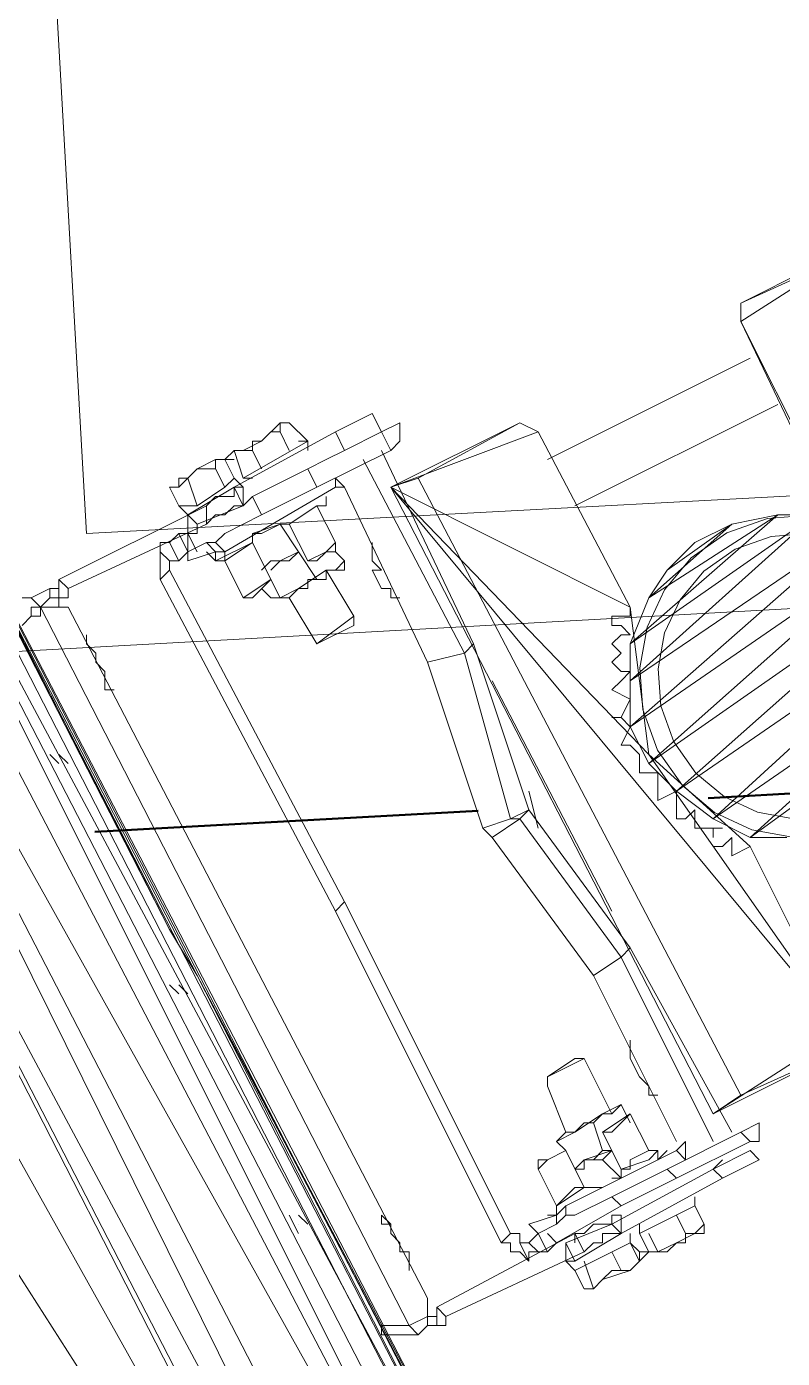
# Paper-space layout '01 Roof Support Layout' of a CAD drawing. Header units: millimetres. Extents: x 5 to 415, y 5 to 292.
# Drawn here: x 112.85 to 117.77, y 71.63 to 80.3 of the extents above; entities that cross this region are included whole.
import ezdxf

# ---------------------------------------------------------------- set-up
doc = ezdxf.new("R2010")
doc.units = ezdxf.units.MM
doc.linetypes.add('DASHED_REVIEW', pattern=[4, 2.5, -1.5])
doc.layers.add('EMBEDDED_BEAMS', color=7, linetype='Continuous')
doc.layers.add('EXISTING', color=7, linetype='Continuous')

# ---------------------------------------------------------------- blocks, each defined once
blk = doc.blocks.new('SHEET_01')
at = {"layer": 'EMBEDDED_BEAMS', "color": 7, "linetype": 'DASHED_REVIEW', "lineweight": 50}
blk.add_line((89.33, 73.73), (266.21, 83.51), dxfattribs=at)
at = {"layer": 'EXISTING', "color": 254, "linetype": 'Continuous', "lineweight": 13}
for p, q in [((113.24, 77), (112.28, 93.98)), ((109.94, 80.06), (116.78, 67.82)), ((116.48, 67.4), (109.94, 80.06)), ((109.94, 80.06), (116.3, 67.22)), ((116.78, 67.82), (110.42, 80)), ((116.3, 67.22), (109.52, 79.88)), ((109.52, 79.88), (116.12, 67.1)), ((116.12, 67.1), (109.52, 79.88)), ((109.52, 79.88), (116.06, 67.1)), ((116.84, 68.48), (110.78, 79.82)), ((110.78, 79.82), (116.84, 68.06)), ((116.78, 67.82), (110.78, 79.82)), ((110.78, 79.82), (116.78, 67.82)), ((116.06, 67.1), (109.04, 79.64)), ((113.96, 74.12), (111.14, 79.58)), ((111.14, 79.58), (113.78, 74.42)), ((111.14, 79.58), (116.84, 68.48)), ((108.26, 79.22), (116.06, 67.1)), ((117.5, 78.5), (118.34, 78.92)), ((118.34, 78.92), (117.5, 78.38)), ((111.56, 78.8), (113.78, 74.42)), ((117.5, 78.5), (118.16, 78.8)), ((111.62, 78.68), (116.36, 69.5)), ((111.62, 78.68), (116.36, 69.56)), ((116.24, 69.5), (111.56, 78.62)), ((117.5, 78.38), (117.5, 78.5)), ((117.5, 78.38), (118.1, 77.12)), ((118.1, 77.12), (117.5, 78.38)), ((118.1, 77.18), (117.5, 78.38)), ((117.56, 78.14), (116.24, 77.48)), ((130.22, 77.9), (113.24, 77)), ((116.42, 77.18), (117.74, 77.84)), ((114.38, 77.6), (114.5, 77.72)), ((114.5, 77.72), (114.56, 77.72)), ((114.56, 77.72), (114.5, 77.72)), ((114.5, 77.72), (114.5, 77.66)), ((114.68, 77.6), (114.56, 77.72)), ((115.1, 77.78), (114.86, 77.66)), ((115.16, 77.66), (115.1, 77.78)), ((115.16, 77.66), (115.28, 77.72)), ((116.06, 77.72), (115.22, 77.3)), ((115.28, 77.72), (115.28, 77.6)), ((115.4, 77.36), (116.06, 77.72)), ((116.18, 77.66), (116.06, 77.72)), ((116.06, 77.72), (116.18, 77.66)), ((114.2, 77.3), (114.86, 77.66)), ((114.44, 77.66), (114.38, 77.6)), ((114.5, 77.66), (114.44, 77.66)), ((114.56, 77.54), (114.5, 77.66)), ((114.86, 77.66), (114.92, 77.54)), ((115.16, 77.66), (114.92, 77.54)), ((115.22, 77.54), (115.16, 77.66)), ((115.22, 77.3), (116.18, 77.66)), ((116.18, 77.66), (116.78, 76.52)), ((116.78, 76.52), (116.18, 77.66)), ((114.14, 77.48), (114.2, 77.54)), ((114.26, 77.54), (114.2, 77.54)), ((114.2, 77.54), (114.26, 77.36)), ((114.2, 77.54), (114.26, 77.54)), ((114.68, 77.6), (114.26, 77.36)), ((114.38, 77.6), (114.26, 77.54)), ((114.26, 77.54), (114.32, 77.54)), ((114.32, 77.54), (114.32, 77.6)), ((114.32, 77.6), (114.38, 77.6)), ((114.32, 77.54), (114.38, 77.42)), ((114.62, 77.6), (114.68, 77.6)), ((114.68, 77.54), (114.68, 77.6)), ((115.22, 77.54), (114.74, 77.3)), ((114.92, 77.54), (114.8, 77.48)), ((115.76, 76.28), (115.16, 77.54)), ((115.28, 77.6), (115.22, 77.54)), ((114.08, 77.48), (113.96, 77.42)), ((114.08, 77.42), (114.08, 77.48)), ((114.08, 77.48), (114.14, 77.48)), ((114.14, 77.48), (114.08, 77.48)), ((114.2, 77.48), (114.14, 77.48)), ((114.2, 77.36), (114.14, 77.48)), ((114.8, 77.48), (114.68, 77.42)), ((115.04, 77.48), (115.7, 76.22)), ((113.96, 77.42), (113.84, 77.3)), ((113.9, 77.36), (113.96, 77.42)), ((113.96, 77.42), (114.02, 77.42)), ((114.02, 77.42), (114.08, 77.42)), ((114.14, 77.3), (114.08, 77.42)), ((114.68, 77.42), (114.32, 77.24)), ((114.74, 77.3), (114.68, 77.42)), ((113.84, 77.3), (113.78, 77.3)), ((113.78, 77.3), (113.84, 77.3)), ((113.84, 77.18), (113.78, 77.3)), ((113.84, 77.3), (113.84, 77.36)), ((113.84, 77.36), (113.9, 77.36)), ((113.9, 77.36), (113.96, 77.18)), ((114.2, 77.3), (113.9, 77.12)), ((113.96, 77.18), (114.14, 77.3)), ((114.2, 77.36), (114.14, 77.3)), ((114.14, 76.88), (114.86, 77.3)), ((114.26, 77.3), (114.2, 77.36)), ((114.2, 77.24), (114.2, 77.3)), ((114.2, 77.3), (114.26, 77.3)), ((114.26, 77.18), (114.2, 77.3)), ((114.26, 77.36), (114.32, 77.36)), ((114.26, 77.3), (114.26, 77.24)), ((114.38, 77.12), (114.74, 77.3)), ((114.86, 77.3), (114.86, 77.36)), ((114.86, 77.36), (114.92, 77.3)), ((114.92, 77.3), (114.86, 77.3)), ((114.92, 77.3), (115.46, 76.16)), ((115.4, 77.36), (115.22, 77.3)), ((116.78, 76.52), (115.22, 77.3)), ((115.22, 77.3), (116.9, 75.56)), ((118.16, 73.76), (115.22, 77.3)), ((115.22, 77.3), (118.16, 73.76)), ((117.32, 73.22), (115.22, 77.3)), ((115.22, 77.3), (117.32, 73.22)), ((117.5, 73.34), (115.4, 77.36)), ((131, 77.24), (112.58, 76.22)), ((114.02, 77.18), (114.08, 77.24)), ((114.08, 77.24), (114.14, 77.24)), ((114.14, 77.24), (114.2, 77.24)), ((114.26, 77.24), (114.26, 77.18)), ((114.32, 77.24), (114.26, 77.18)), ((114.32, 77.24), (114.38, 77.12)), ((114.8, 77.18), (114.8, 77.24)), ((114.02, 77.18), (113.06, 76.7)), ((113.9, 77.12), (113.84, 77.18)), ((113.84, 77.18), (113.96, 77.18)), ((113.9, 77.12), (113.9, 77)), ((113.9, 77), (113.9, 77.12)), ((113.96, 77.06), (113.9, 77.12)), ((114.26, 77.18), (113.96, 77.06)), ((114.02, 77.06), (114.02, 77.18)), ((114.08, 77.12), (114.02, 77.06)), ((114.14, 77.12), (114.08, 77.12)), ((114.2, 77.18), (114.14, 77.12)), ((114.38, 77.12), (114.14, 77)), ((114.26, 77.18), (114.2, 77.18)), ((114.74, 77.18), (114.56, 77.06)), ((114.56, 77.06), (114.74, 77.18)), ((114.86, 76.94), (114.74, 77.18)), ((114.74, 77.18), (114.8, 77.18)), ((114.8, 77.18), (114.74, 77.18)), ((116.78, 76.04), (117.98, 77.12)), ((117.98, 77.12), (116.78, 76.28)), ((116.78, 76.28), (117.74, 77.12)), ((117.74, 77.12), (116.9, 76.58)), ((117.44, 77.06), (117.74, 77.12)), ((117.74, 77.12), (117.44, 77.06)), ((117.9441, 77.1188), (117.6726, 77.0975)), ((117.74, 77.12), (117.98, 77.12)), ((117.98, 77.12), (117.74, 77.12)), ((113.12, 76.64), (114.02, 77.06)), ((113.96, 77), (113.96, 77.06)), ((114.5, 77.06), (114.32, 77)), ((114.38, 77), (114.5, 77.06)), ((114.5, 77.06), (114.56, 77.06)), ((114.5, 77.06), (114.62, 76.88)), ((114.56, 77.06), (114.68, 76.82)), ((116.78, 75.74), (118.28, 77.06)), ((118.28, 77.06), (116.78, 76.04)), ((116.9, 76.58), (117.44, 77.06)), ((117.44, 77.06), (117.02, 76.76)), ((117.02, 76.76), (117.44, 77.06)), ((117.44, 77.06), (117.2, 76.94)), ((117.6726, 77.0975), (117.4075, 77.0026)), ((113.72, 76.88), (113.72, 76.94)), ((113.72, 76.94), (113.78, 76.94)), ((113.78, 76.94), (113.72, 76.94)), ((113.84, 77), (113.78, 76.94)), ((113.78, 76.94), (113.84, 76.82)), ((113.9, 76.88), (113.84, 77)), ((113.84, 77), (113.9, 77)), ((113.96, 76.88), (113.9, 77)), ((113.9, 77), (113.96, 77)), ((113.9, 76.88), (113.9, 77)), ((114.02, 76.94), (113.9, 76.88)), ((114.08, 76.94), (114.02, 76.94)), ((114.02, 76.94), (114.08, 76.88)), ((114.14, 77), (114.08, 76.94)), ((114.08, 76.82), (114.32, 76.94)), ((114.14, 76.88), (114.08, 76.94)), ((114.32, 76.94), (114.14, 76.82)), ((114.38, 77), (114.32, 77)), ((114.32, 77), (114.32, 76.94)), ((114.32, 77), (114.38, 77)), ((114.44, 76.7), (114.32, 76.94)), ((114.8, 76.88), (114.86, 76.94)), ((114.86, 76.88), (114.86, 76.94)), ((115.1, 76.94), (115.1, 76.88)), ((118.52, 76.94), (116.78, 75.74)), ((116.9, 75.5), (118.52, 76.94)), ((117.2, 76.94), (117.02, 76.76)), ((117.4075, 77.0026), (117.1768, 76.841)), ((117.6975, 76.9801), (117.4626, 76.896)), ((117.9379, 76.9989), (117.6975, 76.9801)), ((113.72, 76.82), (113.72, 76.88)), ((113.78, 76.82), (113.72, 76.88)), ((113.84, 76.82), (113.9, 76.88)), ((113.9, 76.88), (113.9, 76.82)), ((113.9, 76.82), (114.08, 76.88)), ((114.02, 76.88), (114.08, 76.82)), ((114.08, 76.82), (114.08, 76.88)), ((114.08, 76.88), (114.14, 76.88)), ((114.14, 76.88), (114.14, 76.82)), ((114.62, 76.88), (114.5, 76.82)), ((114.5, 76.82), (114.62, 76.88)), ((114.56, 76.82), (114.62, 76.88)), ((114.62, 76.88), (114.74, 76.7)), ((114.68, 76.82), (114.8, 76.88)), ((114.74, 76.82), (114.8, 76.88)), ((114.8, 76.88), (114.86, 76.88)), ((114.92, 76.82), (114.86, 76.88)), ((115.1, 76.88), (115.1, 76.82)), ((117.4626, 76.896), (117.2583, 76.7529)), ((113.72, 76.76), (113.72, 76.82)), ((113.72, 76.7), (113.72, 76.76)), ((113.78, 76.76), (113.72, 76.7)), ((113.78, 76.76), (113.78, 76.82)), ((113.84, 76.82), (113.78, 76.82)), ((114.92, 74.6), (113.78, 76.76)), ((114.14, 76.82), (114.08, 76.82)), ((114.14, 76.82), (114.26, 76.58)), ((114.44, 76.82), (114.38, 76.76)), ((114.44, 76.76), (114.5, 76.82)), ((114.5, 76.82), (114.44, 76.76)), ((114.5, 76.82), (114.44, 76.82)), ((114.5, 76.82), (114.56, 76.82)), ((114.62, 76.64), (114.8, 76.76)), ((114.68, 76.82), (114.74, 76.82)), ((114.8, 76.7), (114.8, 76.76)), ((114.8, 76.76), (114.92, 76.76)), ((114.98, 76.46), (114.8, 76.76)), ((114.8, 76.76), (114.86, 76.76)), ((114.86, 76.76), (114.92, 76.82)), ((114.92, 76.76), (114.92, 76.82)), ((115.1, 76.82), (115.16, 76.76)), ((115.16, 76.76), (115.1, 76.76)), ((115.1, 76.76), (115.16, 76.64)), ((118.7, 76.76), (116.9, 75.5)), ((117.02, 76.76), (116.9, 76.58)), ((117.1768, 76.841), (117.0027, 76.6317)), ((117.08, 75.32), (118.7, 76.76)), ((113.06, 76.64), (113.06, 76.7)), ((113.06, 76.7), (113.12, 76.64)), ((113.72, 76.7), (114.86, 74.54)), ((114.26, 76.58), (114.44, 76.7)), ((114.32, 76.58), (114.44, 76.7)), ((114.5, 76.58), (114.44, 76.7)), ((114.74, 76.7), (114.68, 76.7)), ((114.68, 76.7), (114.68, 76.64)), ((114.74, 76.7), (114.8, 76.7)), ((117.2583, 76.7529), (117.1041, 76.5675)), ((113, 76.64), (112.88, 76.58)), ((113.06, 76.64), (113, 76.64)), ((113, 76.64), (113, 76.58)), ((113.06, 76.58), (113.06, 76.64)), ((113.12, 76.64), (113.12, 76.58)), ((114.38, 76.64), (114.44, 76.58)), ((114.5, 76.58), (114.62, 76.64)), ((114.62, 76.64), (114.56, 76.58)), ((114.68, 76.64), (114.62, 76.64)), ((115.16, 76.64), (115.22, 76.64)), ((115.22, 76.64), (115.22, 76.58)), ((117.0027, 76.6317), (116.8894, 76.3882)), ((112.88, 76.58), (112.82, 76.58)), ((112.94, 76.52), (112.88, 76.58)), ((112.88, 76.46), (112.88, 76.52)), ((112.88, 76.52), (112.94, 76.52)), ((113, 76.58), (112.94, 76.52)), ((115.34, 71.84), (112.94, 76.52)), ((112.94, 76.52), (113.06, 76.52)), ((112.94, 76.46), (112.94, 76.52)), ((113, 76.58), (113.06, 76.58)), ((113.06, 76.52), (113.06, 76.58)), ((113.06, 76.58), (113.06, 76.52)), ((113.12, 76.58), (113.06, 76.58)), ((113.06, 76.52), (113.12, 76.52)), ((113.12, 76.52), (115.46, 72.02)), ((114.26, 76.58), (114.32, 76.58)), ((114.44, 76.58), (114.5, 76.58)), ((114.5, 76.58), (114.5, 76.58)), ((114.56, 76.58), (114.5, 76.58)), ((114.56, 76.58), (114.74, 76.28)), ((115.22, 76.58), (115.28, 76.58)), ((116.9, 76.58), (116.78, 76.28)), ((116.9, 75.56), (116.78, 76.52)), ((116.78, 76.52), (116.78, 76.46)), ((117.1041, 76.5675), (117.0037, 76.3519)), ((118.82, 76.52), (117.08, 75.32)), ((117.32, 75.14), (118.82, 76.52)), ((112.82, 76.4), (112.88, 76.46)), ((112.88, 76.46), (112.94, 76.46)), ((114.74, 76.28), (114.98, 76.46)), ((114.98, 76.4), (114.98, 76.46)), ((116.72, 76.46), (116.66, 76.46)), ((116.66, 76.46), (116.66, 76.4)), ((116.78, 76.46), (116.72, 76.46)), ((113.24, 76.28), (113.24, 76.34)), ((113.24, 76.34), (113.24, 76.28)), ((114.74, 76.28), (114.98, 76.4)), ((116.66, 76.4), (116.72, 76.4)), ((116.72, 76.34), (116.66, 76.28)), ((116.72, 76.4), (116.78, 76.34)), ((116.78, 76.34), (116.72, 76.34)), ((116.8894, 76.3882), (116.8412, 76.1241)), ((117.0037, 76.3519), (116.9611, 76.1179)), ((113.3, 76.22), (113.24, 76.28)), ((115.7, 76.22), (115.76, 76.28)), ((115.76, 76.28), (115.7, 76.22)), ((116.12, 75.2), (115.76, 76.28)), ((115.76, 76.28), (115.76, 76.28)), ((116.66, 76.28), (116.72, 76.22)), ((116.78, 76.28), (116.78, 76.04)), ((113.3, 76.22), (113.3, 76.16)), ((113.3, 76.16), (113.3, 76.22)), ((113.36, 76.1), (113.3, 76.16)), ((113.3, 76.16), (113.36, 76.1)), ((115.46, 76.16), (115.7, 76.22)), ((115.7, 76.22), (115.46, 76.16)), ((115.46, 76.16), (115.82, 75.08)), ((115.46, 76.16), (115.46, 76.16)), ((115.7, 76.22), (116, 75.14)), ((115.7, 76.22), (115.7, 76.22)), ((116.72, 76.22), (116.66, 76.16)), ((116.66, 76.16), (116.72, 76.1)), ((116.78, 76.22), (116.78, 76.16)), ((118.88, 76.22), (117.32, 75.14)), ((117.56, 75.02), (118.88, 76.22)), ((113.36, 76.04), (113.36, 76.1)), ((116.72, 76.1), (116.78, 76.1)), ((116.78, 76.1), (116.72, 76.04)), ((116.8412, 76.1241), (116.8624, 75.8526)), ((116.9611, 76.1179), (116.9799, 75.8775)), ((113.36, 75.98), (113.36, 76.04)), ((113.42, 75.98), (113.36, 75.98)), ((116.66, 74.54), (115.88, 76.04)), ((116.72, 76.04), (116.66, 75.98)), ((116.66, 75.98), (116.78, 75.92)), ((116.78, 76.04), (116.78, 75.74)), ((118.88, 75.98), (117.56, 75.02)), ((116.78, 75.92), (116.72, 75.8)), ((116.8624, 75.8526), (116.9574, 75.5875)), ((116.9799, 75.8775), (117.064, 75.6426)), ((116.72, 75.8), (116.66, 75.8)), ((116.66, 75.8), (116.72, 75.8)), ((116.72, 75.8), (116.78, 75.74)), ((116.78, 75.74), (116.72, 75.62)), ((116.78, 75.74), (116.9, 75.5)), ((117.064, 75.6426), (117.2071, 75.4383)), ((113, 75.56), (113.06, 75.5)), ((113.12, 75.5), (113.06, 75.56)), ((113.06, 75.56), (113.06, 75.56)), ((116.72, 75.62), (116.78, 75.62)), ((116.78, 75.62), (116.84, 75.56)), ((116.84, 75.56), (116.84, 75.44)), ((117.56, 74.96), (116.9, 75.56)), ((116.9, 75.56), (118.16, 73.76)), ((116.9574, 75.5875), (117.119, 75.3568)), ((116.9, 75.5), (117.08, 75.32)), ((116.84, 75.44), (116.96, 75.44)), ((116.96, 75.44), (116.96, 75.38)), ((116.96, 75.38), (116.96, 75.32)), ((117.2071, 75.4383), (117.3925, 75.2841)), ((116.18, 75.08), (116.12, 75.32)), ((116.96, 75.32), (116.96, 75.26)), ((116.96, 75.26), (117.08, 75.32)), ((117.08, 75.32), (117.08, 75.26)), ((117.08, 75.32), (117.32, 75.14)), ((117.119, 75.3568), (117.3282, 75.1827)), ((117.3925, 75.2841), (117.6081, 75.1837)), ((116.12, 75.2), (116, 75.14)), ((116.06, 75.14), (116.12, 75.2)), ((116.12, 75.2), (116.78, 74.3)), ((117.08, 75.26), (117.08, 75.2)), ((117.08, 75.2), (117.08, 75.14)), ((117.14, 75.14), (117.2, 75.2)), ((117.2, 75.2), (117.2, 75.14)), ((116, 75.14), (115.82, 75.08)), ((115.88, 75.02), (116.06, 75.14)), ((116, 75.14), (116.06, 75.14)), ((116.06, 75.14), (116.72, 74.24)), ((117.08, 75.14), (117.14, 75.14)), ((117.2, 75.14), (117.2, 75.08)), ((117.32, 75.14), (117.56, 75.02)), ((117.3282, 75.1827), (117.5717, 75.0694)), ((117.6081, 75.1837), (117.8421, 75.1411)), ((115.82, 75.08), (115.88, 75.02)), ((117.2, 75.08), (117.26, 75.08)), ((117.26, 75.08), (117.32, 75.08)), ((117.32, 75.08), (117.38, 75.08)), ((117.38, 75.08), (117.32, 75.08)), ((117.32, 75.08), (117.32, 75.02)), ((117.5717, 75.0694), (117.8359, 75.0212)), ((116.54, 74.12), (115.88, 75.02)), ((117.38, 74.96), (117.32, 74.96)), ((117.44, 75.02), (117.38, 74.96)), ((117.44, 74.9), (117.44, 75.02)), ((117.56, 74.96), (117.44, 74.9)), ((117.56, 75.02), (117.8, 75.02)), ((118.16, 73.76), (117.56, 74.96)), ((117.56, 74.96), (118.16, 73.76)), ((114.86, 74.54), (114.92, 74.6)), ((114.92, 74.6), (116, 72.44)), ((115.94, 72.38), (114.86, 74.54)), ((113.78, 74.42), (113.96, 74.12)), ((116.72, 74.24), (116.54, 74.12)), ((116.78, 74.3), (116.72, 74.24)), ((116.72, 74.24), (116.78, 74.3)), ((117.32, 73.04), (116.72, 74.24)), ((116.72, 74.24), (116.72, 74.24)), ((116.78, 74.3), (117.44, 73.1)), ((116.78, 74.3), (116.78, 74.3)), ((116.78, 68.78), (113.96, 74.12)), ((116.84, 68.48), (113.96, 74.12)), ((113.96, 74.12), (116.78, 68.78)), ((113.96, 74.12), (116.54, 69.2)), ((116.54, 74.12), (117.08, 73.04)), ((116.54, 74.12), (116.54, 74.12)), ((113.78, 74.06), (113.84, 74)), ((113.9, 74), (113.84, 74.06)), ((113.84, 74), (113.84, 74)), ((118.16, 73.76), (117.32, 73.22)), ((116.78, 73.7), (116.78, 73.64)), ((116.78, 73.64), (116.78, 73.58)), ((117.32, 73.22), (118.16, 73.64)), ((118.16, 73.64), (117.5, 73.34)), ((116.42, 73.58), (116.24, 73.46)), ((116.48, 73.58), (116.24, 73.46)), ((116.48, 73.58), (116.42, 73.58)), ((116.66, 73.22), (116.48, 73.58)), ((116.78, 73.58), (116.84, 73.46)), ((116.24, 73.46), (116.24, 73.4)), ((116.84, 73.46), (116.9, 73.4)), ((116.24, 73.4), (116.36, 73.1)), ((116.9, 73.4), (116.9, 73.34)), ((116.9, 73.34), (116.96, 73.34)), ((117.32, 73.22), (117.5, 73.34)), ((116.42, 73.1), (116.6, 73.22)), ((116.6, 73.22), (116.54, 73.16)), ((116.6, 73.22), (116.72, 73.28)), ((116.78, 73.22), (116.6, 73.1)), ((116.66, 73.22), (116.6, 73.22)), ((116.72, 73.28), (116.66, 73.22)), ((116.78, 73.22), (116.66, 73.1)), ((116.78, 73.16), (116.72, 73.28)), ((116.9, 72.98), (116.78, 73.22)), ((116.42, 73.1), (116.48, 73.16)), ((116.48, 73.16), (116.54, 73.16)), ((116.54, 73.16), (116.6, 72.98)), ((117.62, 73.16), (117.5, 73.1)), ((117.62, 73.04), (117.62, 73.16)), ((116.3, 73.04), (116.36, 73.1)), ((116.3, 73.04), (116.42, 73.1)), ((116.36, 72.98), (116.3, 73.04)), ((116.36, 73.1), (116.42, 73.1)), ((116.66, 73.1), (116.6, 73.1)), ((116.6, 73.1), (116.72, 72.86)), ((117.02, 72.86), (117.5, 73.1)), ((117.08, 72.98), (117.14, 73.04)), ((117.56, 73.04), (117.08, 72.8)), ((117.14, 73.04), (117.14, 72.92)), ((117.5, 73.1), (117.56, 73.04)), ((117.56, 73.04), (117.62, 73.04)), ((116.36, 72.98), (116.24, 72.92)), ((116.48, 72.74), (116.36, 72.98)), ((116.36, 72.62), (117.08, 72.98)), ((116.48, 72.92), (116.66, 72.98)), ((116.66, 72.98), (116.48, 72.92)), ((116.6, 72.98), (116.54, 72.92)), ((116.66, 72.98), (116.6, 72.92)), ((116.66, 72.98), (116.6, 72.98)), ((116.78, 72.92), (116.9, 72.98)), ((116.9, 72.92), (116.96, 72.98)), ((116.96, 72.98), (116.9, 72.98)), ((117.02, 72.98), (116.96, 72.92)), ((116.96, 72.92), (116.96, 72.98)), ((116.96, 72.98), (116.96, 72.92)), ((117.08, 72.98), (117.14, 72.92)), ((117.32, 72.86), (117.56, 72.98)), ((117.5, 72.98), (117.5, 72.98)), ((117.56, 72.98), (117.62, 72.92)), ((116.24, 72.92), (116.18, 72.92)), ((116.18, 72.92), (116.18, 72.86)), ((116.24, 72.92), (116.18, 72.86)), ((116.18, 72.86), (116.3, 72.62)), ((116.48, 72.92), (116.42, 72.86)), ((116.42, 72.86), (116.48, 72.92)), ((116.48, 72.86), (116.42, 72.86)), ((116.54, 72.92), (116.48, 72.92)), ((116.48, 72.92), (116.48, 72.86)), ((116.6, 72.92), (116.54, 72.92)), ((116.72, 72.8), (116.6, 72.92)), ((117.02, 72.86), (116.66, 72.68)), ((116.66, 72.5), (117.32, 72.86)), ((116.72, 72.86), (116.9, 72.92)), ((116.72, 72.86), (116.78, 72.86)), ((116.72, 72.86), (116.72, 72.8)), ((116.78, 72.86), (116.78, 72.92)), ((117.08, 72.8), (117.02, 72.86)), ((117.32, 72.86), (117.38, 72.92)), ((117.38, 72.8), (117.32, 72.86)), ((117.62, 72.92), (117.38, 72.8)), ((116.72, 72.8), (116.66, 72.8)), ((117.38, 72.8), (116.72, 72.44)), ((116.72, 72.62), (117.08, 72.8)), ((116.3, 72.62), (116.42, 72.74)), ((116.48, 72.74), (116.3, 72.62)), ((116.42, 72.74), (116.54, 72.74)), ((116.42, 72.56), (116.66, 72.68)), ((116.54, 72.74), (116.48, 72.74)), ((116.6, 72.74), (116.54, 72.74)), ((116.66, 72.68), (116.72, 72.62)), ((117.02, 72.74), (117.02, 72.74)), ((117.2, 72.62), (117.2, 72.68)), ((116.3, 72.62), (116.3, 72.56)), ((116.36, 72.62), (116.3, 72.56)), ((116.3, 72.38), (116.72, 72.62)), ((116.36, 72.56), (116.36, 72.62)), ((116.84, 72.44), (117.2, 72.62)), ((116.84, 72.62), (116.84, 72.62)), ((117.26, 72.5), (117.2, 72.62)), ((114.56, 72.56), (114.62, 72.44)), ((114.68, 72.5), (114.62, 72.56)), ((115.16, 72.5), (115.16, 72.56)), ((115.16, 72.56), (115.22, 72.5)), ((116.3, 72.56), (116.12, 72.5)), ((116.3, 72.56), (116.24, 72.56)), ((116.3, 72.56), (116.3, 72.5)), ((116.3, 72.5), (116.36, 72.56)), ((116.36, 72.56), (116.42, 72.56)), ((116.66, 72.5), (116.66, 72.56)), ((116.66, 72.56), (116.72, 72.56)), ((116.72, 72.56), (116.72, 72.5)), ((117.14, 72.44), (117.08, 72.56)), ((114.62, 72.5), (114.62, 72.5)), ((115.22, 72.5), (115.16, 72.5)), ((115.22, 72.44), (115.22, 72.5)), ((115.28, 72.38), (115.22, 72.44)), ((115.22, 72.44), (115.28, 72.38)), ((116.42, 72.44), (115.52, 71.96)), ((116, 72.44), (115.94, 72.38)), ((116, 72.44), (116.06, 72.44)), ((116.06, 72.44), (116.06, 72.38)), ((116.12, 72.5), (116.18, 72.44)), ((116.18, 72.44), (116.12, 72.38)), ((116.18, 72.44), (116.3, 72.5)), ((116.18, 72.44), (116.24, 72.32)), ((116.24, 72.44), (116.3, 72.38)), ((116.66, 72.5), (116.36, 72.38)), ((116.48, 72.32), (116.42, 72.44)), ((116.42, 72.44), (116.48, 72.44)), ((116.42, 72.44), (116.42, 72.38)), ((116.42, 72.26), (116.72, 72.44)), ((116.48, 72.44), (116.54, 72.5)), ((116.54, 72.5), (116.6, 72.5)), ((116.6, 72.5), (116.66, 72.5)), ((116.6, 72.5), (116.6, 72.5)), ((116.66, 72.44), (116.6, 72.44)), ((116.6, 72.44), (116.6, 72.38)), ((116.72, 72.44), (116.66, 72.5)), ((116.72, 72.44), (116.66, 72.44)), ((116.72, 72.5), (116.72, 72.44)), ((116.78, 72.38), (116.78, 72.44)), ((116.84, 72.5), (116.84, 72.44)), ((116.84, 72.44), (116.9, 72.32)), ((116.9, 72.44), (116.96, 72.32)), ((117.08, 72.38), (117.2, 72.44)), ((117.14, 72.38), (117.14, 72.44)), ((117.14, 72.44), (117.2, 72.44)), ((117.2, 72.44), (117.26, 72.5)), ((117.2, 72.44), (117.26, 72.44)), ((117.26, 72.44), (117.26, 72.5)), ((117.26, 72.5), (117.26, 72.5)), ((115.28, 72.32), (115.28, 72.38)), ((115.28, 72.38), (115.28, 72.32)), ((115.94, 72.38), (116, 72.38)), ((116, 72.38), (116, 72.32)), ((116.06, 72.38), (116.12, 72.26)), ((116.06, 72.38), (116.12, 72.38)), ((116.12, 72.38), (116.18, 72.32)), ((116.24, 72.32), (116.3, 72.38)), ((116.36, 72.38), (116.36, 72.26)), ((116.36, 72.38), (116.42, 72.26)), ((116.36, 72.38), (116.36, 72.38)), ((116.42, 72.2), (116.78, 72.38)), ((116.54, 72.38), (116.48, 72.32)), ((116.6, 72.38), (116.54, 72.38)), ((116.84, 72.26), (116.78, 72.38)), ((116.84, 72.32), (116.78, 72.38)), ((116.96, 72.32), (117.08, 72.38)), ((117.02, 72.32), (117.08, 72.38)), ((117.08, 72.38), (117.14, 72.38)), ((115.34, 72.32), (115.28, 72.32)), ((115.34, 72.26), (115.34, 72.32)), ((115.34, 72.2), (115.34, 72.26)), ((115.34, 72.26), (115.34, 72.2)), ((115.58, 71.9), (116.48, 72.32)), ((116, 72.32), (116.06, 72.32)), ((116.06, 72.32), (116.12, 72.26)), ((116.12, 72.26), (116.12, 72.32)), ((116.12, 72.32), (116.18, 72.32)), ((116.18, 72.32), (116.24, 72.32)), ((116.36, 72.26), (116.42, 72.2)), ((116.36, 72.26), (116.42, 72.26)), ((116.54, 72.08), (116.48, 72.26)), ((116.66, 72.32), (116.72, 72.2)), ((116.84, 72.26), (116.78, 72.2)), ((116.78, 72.2), (116.84, 72.26)), ((116.9, 72.32), (116.84, 72.26)), ((116.9, 72.32), (116.84, 72.32)), ((116.84, 72.32), (116.84, 72.26)), ((116.9, 72.32), (116.96, 72.32)), ((116.96, 72.32), (117.02, 72.32)), ((116.42, 72.2), (116.48, 72.08)), ((116.66, 72.2), (116.6, 72.14)), ((116.6, 72.14), (116.78, 72.2)), ((116.72, 72.2), (116.66, 72.2)), ((116.78, 72.2), (116.72, 72.2)), ((116.48, 72.08), (116.54, 72.08)), ((116.54, 72.08), (116.6, 72.14)), ((116.6, 72.14), (116.54, 72.08)), ((115.46, 72.02), (115.46, 71.96)), ((115.46, 71.9), (115.34, 71.84)), ((115.34, 71.84), (115.46, 71.9)), ((115.46, 71.96), (115.46, 71.9)), ((115.52, 71.9), (115.46, 71.9)), ((115.46, 71.9), (115.46, 71.84)), ((115.52, 71.9), (115.52, 71.96)), ((115.52, 71.96), (115.58, 71.9)), ((115.52, 71.84), (115.52, 71.9)), ((115.58, 71.9), (115.58, 71.84)), ((115.16, 71.84), (115.22, 71.84)), ((115.16, 71.78), (115.16, 71.84)), ((115.22, 71.84), (115.28, 71.84)), ((115.28, 71.84), (115.34, 71.84)), ((115.34, 71.84), (115.4, 71.78)), ((115.4, 71.78), (115.46, 71.84)), ((115.46, 71.84), (115.52, 71.84)), ((115.58, 71.84), (115.52, 71.84)), ((115.22, 71.78), (115.16, 71.78)), ((115.22, 71.78), (115.22, 71.78)), ((115.28, 71.78), (115.22, 71.78)), ((115.34, 71.78), (115.28, 71.78)), ((115.4, 71.78), (115.34, 71.78))]:
    blk.add_line(p, q, dxfattribs=at)

psp = doc.layouts.new('01 Roof Support Layout')

# ---------------------------------------------------------------- block references
psp.add_blockref('SHEET_01', (0, 0))

doc.saveas('drawing.dxf')
